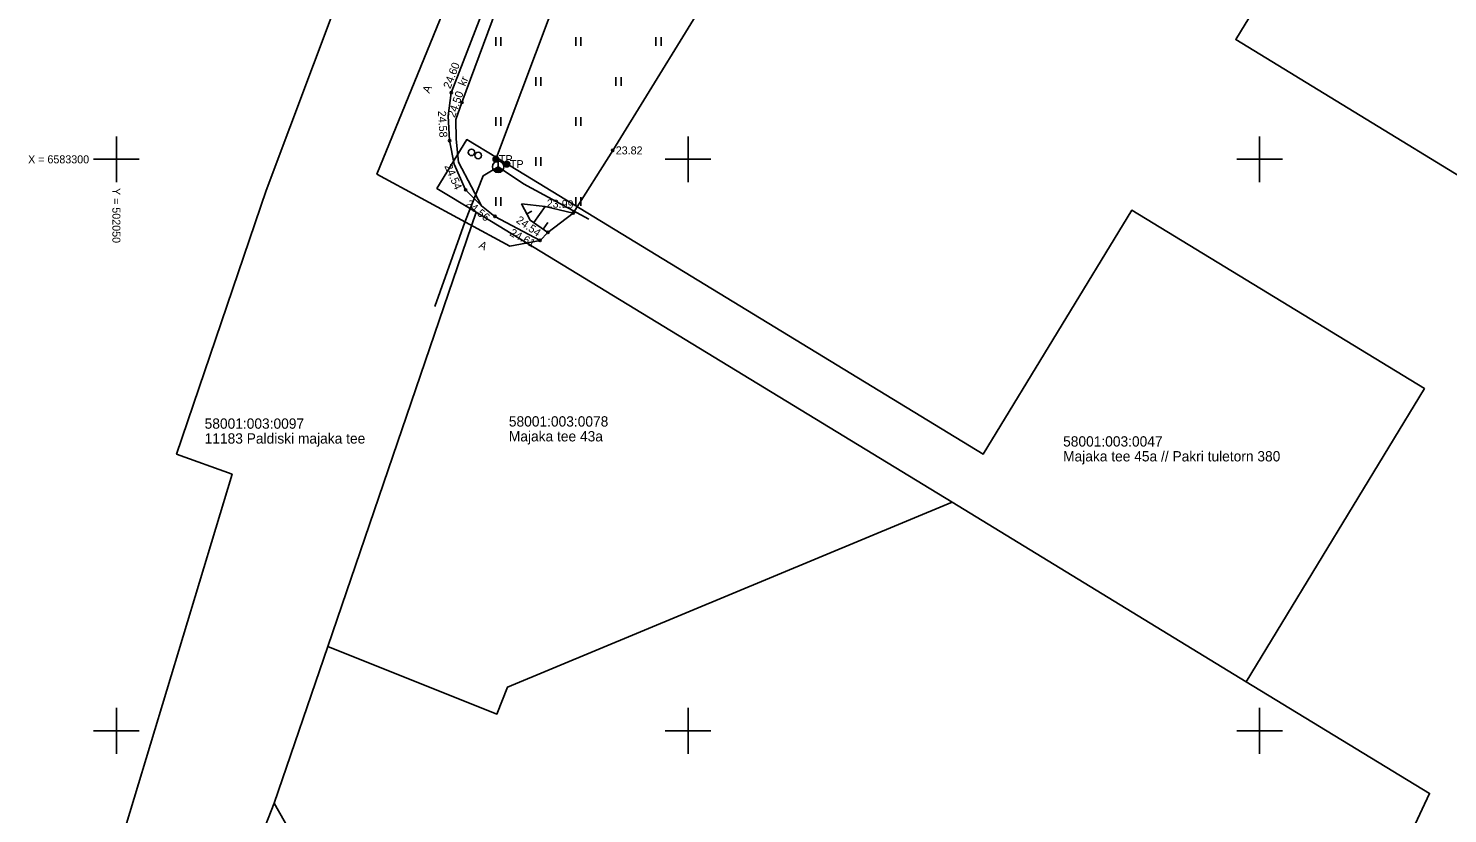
# Model space of a CAD drawing. Extents: x 502022 to 502939, y 6579945 to 6583552.
# Drawn here: x 502042.3 to 502166.4, y 6583242.8 to 6583311.5 of the extents above; entities that cross this region are included whole.
import ezdxf

# ---------------------------------------------------------------- set-up
doc = ezdxf.new("R2010")
doc.units = 0
for name, color, linetype in [('HALJASTUS', 7, 'Continuous'), ('KORGUS-EH2000', 7, 'Continuous'), ('MOOTPIIR', 7, 'Continuous'), ('PIIR', 7, 'Continuous'), ('PIIRIMLEITUD', 7, 'Continuous'), ('POST', 7, 'Continuous'), ('RELJEEF', 7, 'Continuous'), ('SIKAEV', 7, 'Continuous'), ('SITRASS', 7, 'Continuous'), ('TEE', 7, 'Continuous'), ('VORK', 7, 'Continuous')]:
    doc.layers.add(name, color=color, linetype=linetype)

msp = doc.modelspace()

# ---------------------------------------------------------------- linework, layer by layer
at = {"layer": 'HALJASTUS'}
for p, q in [((502083.18, 6583310.68), (502083.18, 6583309.92)), ((502083.64, 6583310.68), (502083.64, 6583309.92)), ((502090.18, 6583310.68), (502090.18, 6583309.92)), ((502090.64, 6583310.68), (502090.64, 6583309.92)), ((502097.18, 6583310.68), (502097.18, 6583309.92)), ((502097.64, 6583310.68), (502097.64, 6583309.92)), ((502086.68, 6583307.18), (502086.68, 6583306.42)), ((502087.14, 6583307.18), (502087.14, 6583306.42)), ((502093.68, 6583307.18), (502093.68, 6583306.42)), ((502094.14, 6583307.18), (502094.14, 6583306.42)), ((502083.18, 6583303.68), (502083.18, 6583302.92)), ((502083.64, 6583303.68), (502083.64, 6583302.92)), ((502090.18, 6583303.68), (502090.18, 6583302.92)), ((502090.64, 6583303.68), (502090.64, 6583302.92)), ((502086.68, 6583300.18), (502086.68, 6583299.42)), ((502087.14, 6583300.18), (502087.14, 6583299.42)), ((502083.18, 6583296.68), (502083.18, 6583295.92)), ((502083.64, 6583296.68), (502083.64, 6583295.92)), ((502090.18, 6583296.68), (502090.18, 6583295.92)), ((502090.64, 6583296.68), (502090.64, 6583295.92))]:
    msp.add_line(p, q, dxfattribs=at)
at = {"layer": 'KORGUS-EH2000'}
for centre in [(502079.29, 6583305.82), (502080.22, 6583304.97), (502079.15, 6583301.64), (502093.42, 6583300.78), (502080.55, 6583297.33), (502083.11, 6583295.01), (502089.96, 6583295.3), (502087.06, 6583292.9), (502087.75, 6583293.6)]:
    msp.add_circle(centre, 0.1, dxfattribs=at)
at = {"layer": 'MOOTPIIR'}
msp.add_lwpolyline([(502144.59, 6583428.51), (502105.54, 6583371.7), (502091.76, 6583345.18), (502072.79, 6583298.71), (502084.42, 6583292.41), (502087.06, 6583292.9), (502087.75, 6583293.6), (502089.96, 6583295.3), (502093.42, 6583300.78), (502103.18, 6583316.67), (502114.4, 6583333.38), (502125.45, 6583363.29), (502127.2, 6583372.76), (502140.62, 6583386.31)], dxfattribs=at)
at = {"layer": 'PIIR'}
for points in [[(502255.94, 6583508.34), (502238.56, 6583502.09), (502226.47, 6583495.02), (502203.39, 6583479.61), (502205.31, 6583477.38), (502170.39, 6583445.92), (502138.49, 6583406.32), (502115.66, 6583371.91), (502099.02, 6583342.13), (502083.25, 6583300.15), (502125.81, 6583274.2), (502138.82, 6583295.55), (502164.41, 6583279.94), (502148.83, 6583254.28), (502164.87, 6583244.52), (502129.54, 6583169.03)], [(502049.59, 6583207.4), (502063.81, 6583243.68), (502068.5, 6583257.39), (502081.46, 6583295.37), (502078.03, 6583297.46), (502080.64, 6583301.73), (502083.25, 6583300.15), (502099.02, 6583342.13), (502115.66, 6583371.91), (502138.49, 6583406.32), (502170.39, 6583445.92), (502205.31, 6583477.38), (502203.39, 6583479.61), (502193.54, 6583491.04), (502156.64, 6583457.48), (502122.58, 6583414.62), (502099.51, 6583379.86), (502081.82, 6583347.15), (502063.09, 6583297.27), (502055.27, 6583274.21), (502060.12, 6583272.45), (502050.14, 6583239.38)], [(502089.21, 6583198.81), (502063.81, 6583243.68), (502049.59, 6583207.4)]]:
    msp.add_lwpolyline(points, dxfattribs=at)
for points in [[(502173.94, 6583353.2), (502205.5, 6583333.92), (502179.49, 6583291.19), (502147.91, 6583310.47)], [(502080.64, 6583301.73), (502078.03, 6583297.46), (502081.46, 6583295.37), (502123.1, 6583269.99), (502148.83, 6583254.28), (502164.41, 6583279.94), (502138.82, 6583295.55), (502125.81, 6583274.2), (502083.25, 6583300.15)], [(502081.46, 6583295.37), (502068.5, 6583257.39), (502083.29, 6583251.46), (502084.2, 6583253.83), (502123.1, 6583269.99)]]:
    msp.add_lwpolyline(points, close=True, dxfattribs=at)
at = {"layer": 'PIIRIMLEITUD'}
for centre in [(502081.06, 6583300.61), (502081.65, 6583300.34)]:
    msp.add_circle(centre, 0.285, dxfattribs=at)
at = {"layer": 'POST'}
for centre, radius in [((502083.2, 6583300.02), 0.25), ((502083.2, 6583300.02), 0.225), ((502083.2, 6583300.02), 0.2), ((502083.2, 6583300.02), 0.175), ((502083.2, 6583300.02), 0.15), ((502083.2, 6583300.02), 0.125), ((502083.2, 6583300.02), 0.1), ((502083.2, 6583300.02), 0.075), ((502083.2, 6583300.02), 0.05), ((502083.2, 6583300.02), 0.025), ((502084.16, 6583299.58), 0.25), ((502084.16, 6583299.58), 0.225), ((502084.16, 6583299.58), 0.2), ((502084.16, 6583299.58), 0.175), ((502084.16, 6583299.58), 0.15), ((502084.16, 6583299.58), 0.125), ((502084.16, 6583299.58), 0.1), ((502084.16, 6583299.58), 0.075), ((502084.16, 6583299.58), 0.05), ((502084.16, 6583299.58), 0.025)]:
    msp.add_circle(centre, radius, dxfattribs=at)
at = {"layer": 'RELJEEF'}
for p, q in [((502085.45, 6583296.1), (502085.45, 6583296.1)), ((502085.91, 6583295.22), (502086.35, 6583295.45)), ((502086.52, 6583294.46), (502087.51, 6583295.88)), ((502087.34, 6583293.88), (502087.74, 6583294.47))]:
    msp.add_line(p, q, dxfattribs=at)
for points in [[(502089.96, 6583295.3), (502087.51, 6583295.87), (502085.45, 6583296.1)], [(502085.45, 6583296.1), (502086.2, 6583294.67), (502087.75, 6583293.6)]]:
    msp.add_lwpolyline(points, dxfattribs=at)
at = {"layer": 'SIKAEV'}
for p, q in [((502083.39, 6583299.35), (502082.98, 6583299.08)), ((502083.39, 6583299.85), (502083.39, 6583299.35)), ((502083.39, 6583299.35), (502083.81, 6583299.08))]:
    msp.add_line(p, q, dxfattribs=at)
msp.add_circle((502083.39, 6583299.35), 0.5, dxfattribs=at)
for radius in [0.475, 0.45, 0.425, 0.4, 0.375, 0.35, 0.325, 0.3, 0.275, 0.25, 0.225, 0.2, 0.175, 0.15, 0.125, 0.1, 0.075, 0.05]:
    msp.add_arc((502083.39, 6583299.35), radius, 213.5305, 326.4695, dxfattribs=at)
at = {"layer": 'SITRASS'}
for points in [[(502083.39, 6583299.35), (502082.07, 6583298.57), (502080.48, 6583294.51), (502077.85, 6583287.11)], [(502091.32, 6583294.76), (502085.6, 6583297.87), (502083.39, 6583299.35)], [(502082.07, 6583298.57), (502080.48, 6583294.51), (502077.85, 6583287.11)]]:
    msp.add_lwpolyline(points, dxfattribs=at)
at = {"layer": 'TEE'}
for points in [[(502126.73, 6583396.91), (502112.74, 6583375.2), (502106.56, 6583364.65), (502098.29, 6583349.93), (502094.66, 6583342.52), (502085.93, 6583323.02), (502079.29, 6583305.82), (502079.03, 6583303.81), (502079.15, 6583301.64), (502079.55, 6583299.58), (502080.55, 6583297.33), (502081.95, 6583295.93), (502083.11, 6583295.01), (502087.06, 6583292.9)], [(502098.29, 6583349.93), (502098.56, 6583349.5), (502095.04, 6583342.32), (502086.75, 6583322.6), (502080.22, 6583304.97), (502079.69, 6583303.47), (502079.72, 6583301.77), (502079.92, 6583299.74), (502081.06, 6583297.59), (502081.95, 6583295.93)]]:
    msp.add_lwpolyline(points, dxfattribs=at)
at = {"layer": 'VORK'}
for p, q in [((502050, 6583302), (502050, 6583298)), ((502100, 6583302), (502100, 6583298)), ((502150, 6583302), (502150, 6583298)), ((502048, 6583300), (502052, 6583300)), ((502098, 6583300), (502102, 6583300)), ((502148, 6583300), (502152, 6583300)), ((502050, 6583252), (502050, 6583248)), ((502100, 6583252), (502100, 6583248)), ((502150, 6583252), (502150, 6583248)), ((502048, 6583250), (502052, 6583250)), ((502098, 6583250), (502102, 6583250)), ((502148, 6583250), (502152, 6583250))]:
    msp.add_line(p, q, dxfattribs=at)

# ---------------------------------------------------------------- texts
at = {"layer": 'KORGUS-EH2000'}
for s, rotation, p in [(' 24.60', 68.8879, (502079.12, 6583305.88)), (' 24.50', 70.3259, (502079.51, 6583303.36)), (' 24.58', 273.3145, (502078.11, 6583304.49)), (' 24.54', 294.0774, (502078.57, 6583299.64)), (' 24.56', 321.5451, (502080.28, 6583296.14)), (' 23.99', 357.3946, (502087.37, 6583295.82)), (' 24.61', 331.8678, (502084.11, 6583293.49)), (' 24.54', 325.1637, (502084.69, 6583294.68))]:
    msp.add_text(s, height=0.7, rotation=rotation, dxfattribs=at).set_placement(p)
msp.add_text(' 23.82', height=0.7, dxfattribs=at).set_placement((502093.42, 6583300.43))
at = {"layer": 'PIIR'}
for s, p in [('58001:003:0097', (502057.72, 6583276.43)), ('58001:003:0078', (502084.33, 6583276.62)), ('11183 Paldiski majaka tee', (502057.72, 6583275.13)), ('Majaka tee 43a', (502084.33, 6583275.32)), ('58001:003:0047', (502132.81, 6583274.87)), ('Majaka tee 45a // Pakri tuletorn 380', (502132.81, 6583273.57))]:
    msp.add_text(s, height=0.9, dxfattribs=at).set_placement(p)
at = {"layer": 'POST'}
for p in [(502083.2, 6583299.67), (502084.16, 6583299.23)]:
    msp.add_text(' TP', height=0.7, dxfattribs=at).set_placement(p)
at = {"layer": 'TEE'}
for s, rotation, p in [('A', 67.5396, (502077.38, 6583305.73)), ('kr', 67.8144, (502080.51, 6583306.35)), ('A', 332.4618, (502081.64, 6583292.29))]:
    msp.add_text(s, height=0.7, rotation=rotation, dxfattribs=at).set_placement(p)
at = {"layer": 'VORK'}
msp.add_text('X = 6583300', height=0.7, dxfattribs=at).set_placement((502042.28, 6583299.65))
msp.add_text('Y = 502050', height=0.7, rotation=270, dxfattribs=at).set_placement((502049.65, 6583297.49))

doc.saveas('drawing.dxf')
